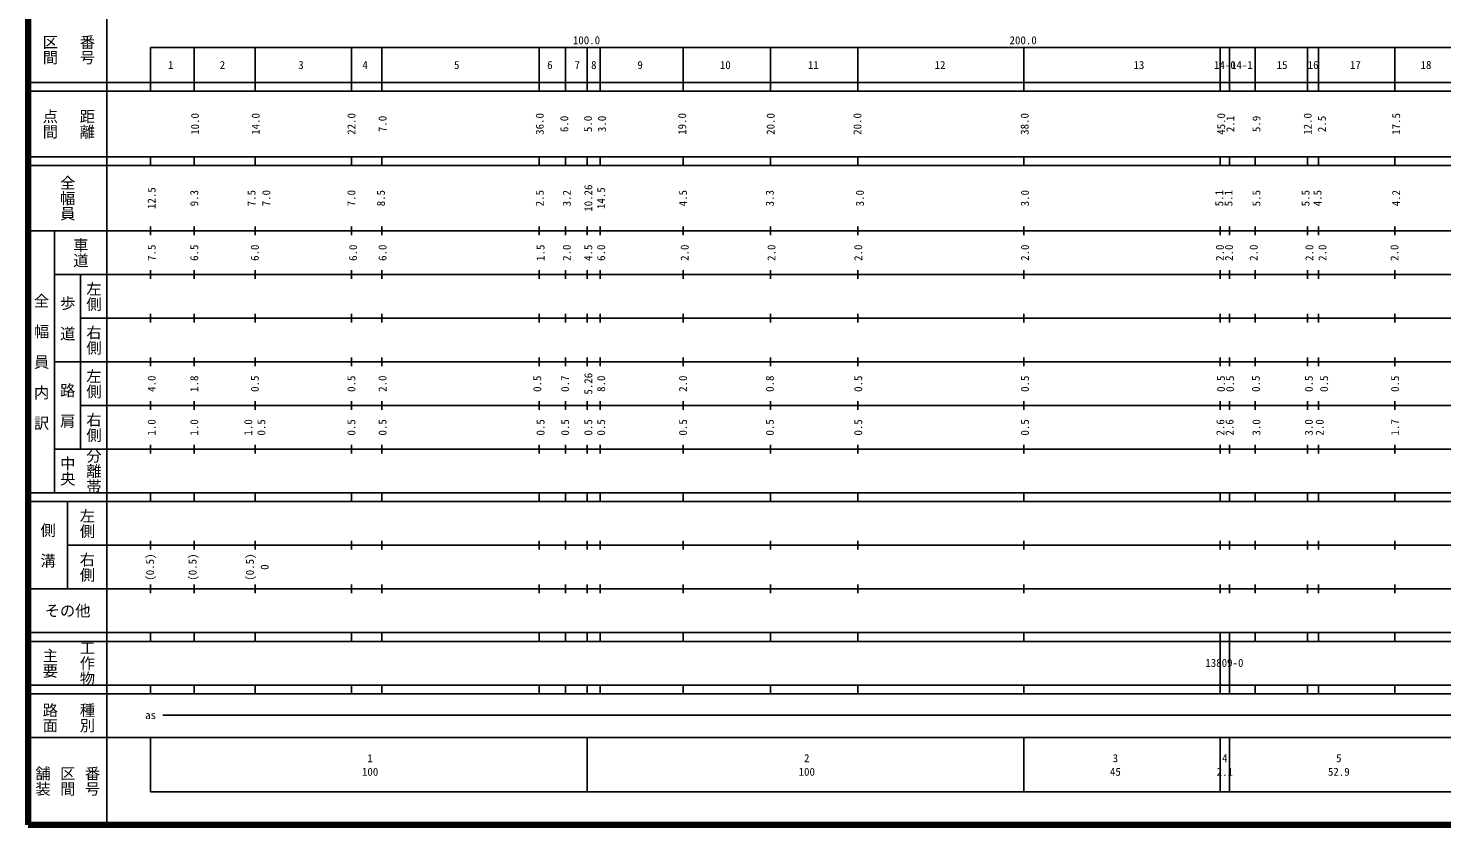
# Model space of a CAD drawing. Units: millimetres on the paper. Extents: x 40 to 680, y 20 to 380.
# Drawn here: x 40 to 363.7, y 20 to 202.4 of the extents above; entities that cross this region are included whole.
import ezdxf
from ezdxf.enums import TextEntityAlignment as Align

# ---------------------------------------------------------------- set-up
doc = ezdxf.new("R2010")
doc.units = ezdxf.units.MM
doc.layers.add('M-TTL', color=2, linetype='Continuous', lineweight=140)
doc.layers.add('M-TTL-BAND', color=7, linetype='Continuous', lineweight=25)
doc.styles.add('@ＭＳ ゴシック', font='')
doc.styles.add('ＭＳ ゴシック', font='')
doc.styles.get('@ＭＳ ゴシック').set_extended_font_data('@MS Gothic')
doc.styles.get('ＭＳ ゴシック').set_extended_font_data('MS Gothic')

msp = doc.modelspace()

# ---------------------------------------------------------------- linework, layer by layer
at = {"layer": 'M-TTL'}
for p, q in [((40, 380), (40, 20)), ((40, 20), (680, 20))]:
    msp.add_line(p, q, dxfattribs=at)
at = {"layer": 'M-TTL-BAND'}
for p, q in [((58, 370), (58, 20)), ((68, 198), (68, 188)), ((68, 198), (579, 198)), ((68, 198), (68, 188)), ((78, 198), (78, 188)), ((92, 198), (92, 188)), ((114, 198), (114, 188)), ((121, 198), (121, 188)), ((157, 198), (157, 188)), ((163, 198), (163, 188)), ((168, 198), (168, 188)), ((168, 198), (168, 188)), ((171, 198), (171, 188)), ((190, 198), (190, 188)), ((210, 198), (210, 188)), ((230, 198), (230, 188)), ((268, 198), (268, 188)), ((268, 198), (268, 188)), ((313, 198), (313, 188)), ((315.1, 198), (315.1, 188)), ((321, 198), (321, 188)), ((333, 198), (333, 188)), ((335.5, 198), (335.5, 188)), ((353, 198), (353, 188)), ((40, 190), (579, 190)), ((40, 188), (579, 188)), ((40, 173), (579, 173)), ((68, 173), (68, 171)), ((68, 171), (68, 173)), ((78, 173), (78, 171)), ((92, 173), (92, 171)), ((114, 173), (114, 171)), ((121, 173), (121, 171)), ((157, 173), (157, 171)), ((163, 173), (163, 171)), ((168, 173), (168, 171)), ((168, 171), (168, 173)), ((171, 173), (171, 171)), ((190, 173), (190, 171)), ((210, 173), (210, 171)), ((230, 173), (230, 171)), ((268, 173), (268, 171)), ((268, 171), (268, 173)), ((313, 173), (313, 171)), ((315.1, 173), (315.1, 171)), ((321, 173), (321, 171)), ((333, 173), (333, 171)), ((335.5, 173), (335.5, 171)), ((353, 173), (353, 171)), ((40, 171), (579, 171)), ((40, 156), (579, 156)), ((46, 96), (46, 156)), ((68, 157), (68, 155)), ((68, 155), (68, 157)), ((78, 157), (78, 155)), ((92, 157), (92, 155)), ((114, 157), (114, 155)), ((121, 157), (121, 155)), ((157, 157), (157, 155)), ((163, 157), (163, 155)), ((168, 157), (168, 155)), ((168, 155), (168, 157)), ((171, 157), (171, 155)), ((190, 157), (190, 155)), ((210, 157), (210, 155)), ((230, 157), (230, 155)), ((268, 157), (268, 155)), ((268, 155), (268, 157)), ((313, 157), (313, 155)), ((315.1, 157), (315.1, 155)), ((321, 157), (321, 155)), ((333, 157), (333, 155)), ((335.5, 157), (335.5, 155)), ((353, 157), (353, 155)), ((46, 146), (579, 146)), ((52, 146), (52, 106)), ((68, 147), (68, 145)), ((68, 145), (68, 147)), ((78, 147), (78, 145)), ((92, 147), (92, 145)), ((114, 147), (114, 145)), ((121, 147), (121, 145)), ((157, 147), (157, 145)), ((163, 147), (163, 145)), ((168, 147), (168, 145)), ((168, 145), (168, 147)), ((171, 147), (171, 145)), ((190, 147), (190, 145)), ((210, 147), (210, 145)), ((230, 147), (230, 145)), ((268, 147), (268, 145)), ((268, 145), (268, 147)), ((313, 147), (313, 145)), ((315.1, 147), (315.1, 145)), ((321, 147), (321, 145)), ((333, 147), (333, 145)), ((335.5, 147), (335.5, 145)), ((353, 147), (353, 145)), ((52, 136), (579, 136)), ((68, 137), (68, 135)), ((68, 135), (68, 137)), ((78, 137), (78, 135)), ((92, 137), (92, 135)), ((114, 137), (114, 135)), ((121, 137), (121, 135)), ((157, 137), (157, 135)), ((163, 137), (163, 135)), ((168, 137), (168, 135)), ((168, 135), (168, 137)), ((171, 137), (171, 135)), ((190, 137), (190, 135)), ((210, 137), (210, 135)), ((230, 137), (230, 135)), ((268, 137), (268, 135)), ((268, 135), (268, 137)), ((313, 137), (313, 135)), ((315.1, 137), (315.1, 135)), ((321, 137), (321, 135)), ((333, 137), (333, 135)), ((335.5, 137), (335.5, 135)), ((353, 137), (353, 135)), ((68, 127), (68, 125)), ((68, 125), (68, 127)), ((78, 127), (78, 125)), ((92, 127), (92, 125)), ((114, 127), (114, 125)), ((121, 127), (121, 125)), ((157, 127), (157, 125)), ((163, 127), (163, 125)), ((168, 127), (168, 125)), ((168, 125), (168, 127)), ((171, 127), (171, 125)), ((190, 127), (190, 125)), ((210, 127), (210, 125)), ((230, 127), (230, 125)), ((268, 127), (268, 125)), ((268, 125), (268, 127)), ((313, 127), (313, 125)), ((315.1, 127), (315.1, 125)), ((321, 127), (321, 125)), ((333, 127), (333, 125)), ((335.5, 127), (335.5, 125)), ((353, 127), (353, 125)), ((46, 126), (579, 126)), ((68, 117), (68, 115)), ((68, 115), (68, 117)), ((78, 117), (78, 115)), ((92, 117), (92, 115)), ((114, 117), (114, 115)), ((121, 117), (121, 115)), ((157, 117), (157, 115)), ((163, 117), (163, 115)), ((168, 117), (168, 115)), ((168, 115), (168, 117)), ((171, 117), (171, 115)), ((190, 117), (190, 115)), ((210, 117), (210, 115)), ((230, 117), (230, 115)), ((268, 117), (268, 115)), ((268, 115), (268, 117)), ((313, 117), (313, 115)), ((315.1, 117), (315.1, 115)), ((321, 117), (321, 115)), ((333, 117), (333, 115)), ((335.5, 117), (335.5, 115)), ((353, 117), (353, 115)), ((52, 116), (579, 116)), ((68, 107), (68, 105)), ((68, 105), (68, 107)), ((78, 107), (78, 105)), ((92, 107), (92, 105)), ((114, 107), (114, 105)), ((121, 107), (121, 105)), ((157, 107), (157, 105)), ((163, 107), (163, 105)), ((168, 107), (168, 105)), ((168, 105), (168, 107)), ((171, 107), (171, 105)), ((190, 107), (190, 105)), ((210, 107), (210, 105)), ((230, 107), (230, 105)), ((268, 107), (268, 105)), ((268, 105), (268, 107)), ((313, 107), (313, 105)), ((315.1, 107), (315.1, 105)), ((321, 107), (321, 105)), ((333, 107), (333, 105)), ((335.5, 107), (335.5, 105)), ((353, 107), (353, 105)), ((46, 106), (579, 106)), ((40, 96), (579, 96)), ((40, 94), (579, 94)), ((49, 94), (49, 74)), ((68, 96), (68, 94)), ((68, 94), (68, 96)), ((78, 96), (78, 94)), ((92, 96), (92, 94)), ((114, 96), (114, 94)), ((121, 96), (121, 94)), ((157, 96), (157, 94)), ((163, 96), (163, 94)), ((168, 96), (168, 94)), ((168, 94), (168, 96)), ((171, 96), (171, 94)), ((190, 96), (190, 94)), ((210, 96), (210, 94)), ((230, 96), (230, 94)), ((268, 96), (268, 94)), ((268, 94), (268, 96)), ((313, 96), (313, 94)), ((315.1, 96), (315.1, 94)), ((321, 96), (321, 94)), ((333, 96), (333, 94)), ((335.5, 96), (335.5, 94)), ((353, 96), (353, 94)), ((68, 85), (68, 83)), ((68, 83), (68, 85)), ((78, 85), (78, 83)), ((92, 85), (92, 83)), ((114, 85), (114, 83)), ((121, 85), (121, 83)), ((157, 85), (157, 83)), ((163, 85), (163, 83)), ((168, 85), (168, 83)), ((168, 83), (168, 85)), ((171, 85), (171, 83)), ((190, 85), (190, 83)), ((210, 85), (210, 83)), ((230, 85), (230, 83)), ((268, 85), (268, 83)), ((268, 83), (268, 85)), ((313, 85), (313, 83)), ((315.1, 85), (315.1, 83)), ((321, 85), (321, 83)), ((333, 85), (333, 83)), ((335.5, 85), (335.5, 83)), ((353, 85), (353, 83)), ((49, 84), (579, 84)), ((68, 75), (68, 73)), ((68, 73), (68, 75)), ((78, 75), (78, 73)), ((92, 75), (92, 73)), ((114, 75), (114, 73)), ((121, 75), (121, 73)), ((157, 75), (157, 73)), ((163, 75), (163, 73)), ((168, 75), (168, 73)), ((168, 73), (168, 75)), ((171, 75), (171, 73)), ((190, 75), (190, 73)), ((210, 75), (210, 73)), ((230, 75), (230, 73)), ((268, 75), (268, 73)), ((268, 73), (268, 75)), ((313, 75), (313, 73)), ((315.1, 75), (315.1, 73)), ((321, 75), (321, 73)), ((333, 75), (333, 73)), ((335.5, 75), (335.5, 73)), ((353, 75), (353, 73)), ((40, 74), (579, 74)), ((40, 64), (579, 64)), ((40, 62), (579, 62)), ((68, 64), (68, 62)), ((68, 62), (68, 64)), ((78, 64), (78, 62)), ((92, 64), (92, 62)), ((114, 64), (114, 62)), ((121, 64), (121, 62)), ((157, 64), (157, 62)), ((163, 64), (163, 62)), ((168, 64), (168, 62)), ((168, 62), (168, 64)), ((171, 64), (171, 62)), ((190, 64), (190, 62)), ((210, 64), (210, 62)), ((230, 64), (230, 62)), ((268, 64), (268, 62)), ((268, 62), (268, 64)), ((313, 64), (313, 62)), ((313, 62), (313, 52)), ((315.1, 64), (315.1, 62)), ((315.1, 62), (315.1, 52)), ((321, 64), (321, 62)), ((333, 64), (333, 62)), ((335.5, 64), (335.5, 62)), ((353, 64), (353, 62)), ((40, 52), (579, 52)), ((68, 52), (68, 50)), ((68, 50), (68, 52)), ((78, 52), (78, 50)), ((92, 52), (92, 50)), ((114, 52), (114, 50)), ((121, 52), (121, 50)), ((157, 52), (157, 50)), ((163, 52), (163, 50)), ((168, 52), (168, 50)), ((168, 50), (168, 52)), ((171, 52), (171, 50)), ((190, 52), (190, 50)), ((210, 52), (210, 50)), ((230, 52), (230, 50)), ((268, 52), (268, 50)), ((268, 50), (268, 52)), ((313, 52), (313, 50)), ((315.1, 52), (315.1, 50)), ((321, 52), (321, 50)), ((333, 52), (333, 50)), ((335.5, 52), (335.5, 50)), ((353, 52), (353, 50)), ((40, 50), (579, 50)), ((70.805, 45.118), (527.668, 45.118)), ((40, 40), (579, 40)), ((68, 40), (68, 27.5)), ((168, 40), (168, 27.5)), ((268, 40), (268, 27.5)), ((313, 40), (313, 27.5)), ((315.1, 40), (315.1, 27.5)), ((68, 27.5), (579, 27.5))]:
    msp.add_line(p, q, dxfattribs=at)

# ---------------------------------------------------------------- texts
for s, height, rotation, style, p in [('番号', 2.566, 270, '@ＭＳ ゴシック', (53.5, 197.5)), ('区間', 2.566, 270, '@ＭＳ ゴシック', (45, 197.5)), ('点間', 2.566, 270, '@ＭＳ ゴシック', (45, 180.5)), ('距離', 2.566, 270, '@ＭＳ ゴシック', (53.5, 180.5)), ('10.0', 1.833, 90, 'ＭＳ ゴシック', (78.189, 180.5)), ('14.0', 1.833, 90, 'ＭＳ ゴシック', (92.065, 180.5)), ('22.0', 1.833, 90, 'ＭＳ ゴシック', (114.003, 180.5)), ('7.0', 1.833, 90, 'ＭＳ ゴシック', (121.128, 180.5)), ('36.0', 1.833, 90, 'ＭＳ ゴシック', (157.129, 180.5)), ('6.0', 1.833, 90, 'ＭＳ ゴシック', (162.755, 180.5)), ('5.0', 1.833, 90, 'ＭＳ ゴシック', (168.189, 180.5)), ('3.0', 1.833, 90, 'ＭＳ ゴシック', (171.38, 180.5)), ('19.0', 1.833, 90, 'ＭＳ ゴシック', (189.756, 180.5)), ('20.0', 1.833, 90, 'ＭＳ ゴシック', (210.006, 180.5)), ('20.0', 1.833, 90, 'ＭＳ ゴシック', (229.882, 180.5)), ('38.0', 1.833, 90, 'ＭＳ ゴシック', (268.189, 180.5)), ('45.0', 1.833, 90, 'ＭＳ ゴシック', (313.189, 180.5)), ('2.1', 1.833, 90, 'ＭＳ ゴシック', (315.289, 180.5)), ('5.9', 1.833, 90, 'ＭＳ ゴシック', (321.26, 180.5)), ('12.0', 1.833, 90, 'ＭＳ ゴシック', (333.011, 180.5)), ('2.5', 1.833, 90, 'ＭＳ ゴシック', (336.261, 180.5)), ('17.5', 1.833, 90, 'ＭＳ ゴシック', (353.262, 180.5)), ('全幅員', 2.566, 270, '@ＭＳ ゴシック', (49, 163.5)), ('12.5', 1.833, 90, 'ＭＳ ゴシック', (68.251, 163.5)), ('9.3', 1.833, 90, 'ＭＳ ゴシック', (78.002, 163.5)), ('7.5', 1.833, 90, 'ＭＳ ゴシック', (91.127, 163.5)), ('7.0', 1.833, 90, 'ＭＳ ゴシック', (94.502, 163.5)), ('7.0', 1.833, 90, 'ＭＳ ゴシック', (114.003, 163.5)), ('8.5', 1.833, 90, 'ＭＳ ゴシック', (120.753, 163.5)), ('2.5', 1.833, 90, 'ＭＳ ゴシック', (157.129, 163.5)), ('3.2', 1.833, 90, 'ＭＳ ゴシック', (163.317, 163.5)), ('10.26', 1.833, 90, 'ＭＳ ゴシック', (168.251, 163.5)), ('14.5', 1.833, 90, 'ＭＳ ゴシック', (171.192, 163.5)), ('4.5', 1.833, 90, 'ＭＳ ゴシック', (189.943, 163.5)), ('3.3', 1.833, 90, 'ＭＳ ゴシック', (209.819, 163.5)), ('3.0', 1.833, 90, 'ＭＳ ゴシック', (230.445, 163.5)), ('3.0', 1.833, 90, 'ＭＳ ゴシック', (268.251, 163.5)), ('5.1', 1.833, 90, 'ＭＳ ゴシック', (312.76, 163.5)), ('5.1', 1.833, 90, 'ＭＳ ゴシック', (314.86, 163.5)), ('5.5', 1.833, 90, 'ＭＳ ゴシック', (321.26, 163.5)), ('5.5', 1.833, 90, 'ＭＳ ゴシック', (332.511, 163.5)), ('4.5', 1.833, 90, 'ＭＳ ゴシック', (335.261, 163.5)), ('4.2', 1.833, 90, 'ＭＳ ゴシック', (353.262, 163.5)), ('車道', 2.566, 270, '@ＭＳ ゴシック', (52, 151)), ('7.5', 1.833, 90, 'ＭＳ ゴシック', (68.251, 151)), ('6.5', 1.833, 90, 'ＭＳ ゴシック', (78.002, 151)), ('6.0', 1.833, 90, 'ＭＳ ゴシック', (91.877, 151)), ('6.0', 1.833, 90, 'ＭＳ ゴシック', (114.378, 151)), ('6.0', 1.833, 90, 'ＭＳ ゴシック', (121.128, 151)), ('1.5', 1.833, 90, 'ＭＳ ゴシック', (157.317, 151)), ('2.0', 1.833, 90, 'ＭＳ ゴシック', (163.317, 151)), ('4.5', 1.833, 90, 'ＭＳ ゴシック', (168.251, 151)), ('6.0', 1.833, 90, 'ＭＳ ゴシック', (171.192, 151)), ('2.0', 1.833, 90, 'ＭＳ ゴシック', (190.318, 151)), ('2.0', 1.833, 90, 'ＭＳ ゴシック', (210.194, 151)), ('2.0', 1.833, 90, 'ＭＳ ゴシック', (230.07, 151)), ('2.0', 1.833, 90, 'ＭＳ ゴシック', (268.251, 151)), ('2.0', 1.833, 90, 'ＭＳ ゴシック', (312.885, 151)), ('2.0', 1.833, 90, 'ＭＳ ゴシック', (314.985, 151)), ('2.0', 1.833, 90, 'ＭＳ ゴシック', (320.635, 151)), ('2.0', 1.833, 90, 'ＭＳ ゴシック', (333.386, 151)), ('2.0', 1.833, 90, 'ＭＳ ゴシック', (336.386, 151)), ('2.0', 1.833, 90, 'ＭＳ ゴシック', (352.887, 151)), ('左側', 2.566, 270, '@ＭＳ ゴシック', (55, 141)), ('全\u3000幅\u3000員\u3000内\u3000訳', 2.566, 270, '@ＭＳ ゴシック', (43, 126)), ('歩\u3000道', 2.566, 270, '@ＭＳ ゴシック', (49, 136)), ('右側', 2.566, 270, '@ＭＳ ゴシック', (55, 131)), ('左側', 2.566, 270, '@ＭＳ ゴシック', (55, 121)), ('5.26', 1.833, 90, 'ＭＳ ゴシック', (168.251, 121)), ('路\u3000肩', 2.566, 270, '@ＭＳ ゴシック', (49, 116)), ('4.0', 1.833, 90, 'ＭＳ ゴシック', (68.251, 121)), ('1.8', 1.833, 90, 'ＭＳ ゴシック', (78.002, 121)), ('0.5', 1.833, 90, 'ＭＳ ゴシック', (91.877, 121)), ('0.5', 1.833, 90, 'ＭＳ ゴシック', (114.003, 121)), ('2.0', 1.833, 90, 'ＭＳ ゴシック', (121.128, 121)), ('0.5', 1.833, 90, 'ＭＳ ゴシック', (156.567, 121)), ('0.7', 1.833, 90, 'ＭＳ ゴシック', (162.942, 121)), ('8.0', 1.833, 90, 'ＭＳ ゴシック', (171.192, 121)), ('2.0', 1.833, 90, 'ＭＳ ゴシック', (189.943, 121)), ('0.8', 1.833, 90, 'ＭＳ ゴシック', (209.819, 121)), ('0.5', 1.833, 90, 'ＭＳ ゴシック', (230.07, 121)), ('0.5', 1.833, 90, 'ＭＳ ゴシック', (268.251, 121)), ('0.5', 1.833, 90, 'ＭＳ ゴシック', (313.135, 121)), ('0.5', 1.833, 90, 'ＭＳ ゴシック', (315.235, 121)), ('0.5', 1.833, 90, 'ＭＳ ゴシック', (321.135, 121)), ('0.5', 1.833, 90, 'ＭＳ ゴシック', (333.261, 121)), ('0.5', 1.833, 90, 'ＭＳ ゴシック', (336.761, 121)), ('0.5', 1.833, 90, 'ＭＳ ゴシック', (353.012, 121)), ('右側', 2.566, 270, '@ＭＳ ゴシック', (55, 111)), ('1.0', 1.833, 90, 'ＭＳ ゴシック', (68.251, 111)), ('1.0', 1.833, 90, 'ＭＳ ゴシック', (78.002, 111)), ('1.0', 1.833, 90, 'ＭＳ ゴシック', (90.377, 111)), ('0.5', 1.833, 90, 'ＭＳ ゴシック', (93.377, 111)), ('0.5', 1.833, 90, 'ＭＳ ゴシック', (114.003, 111)), ('0.5', 1.833, 90, 'ＭＳ ゴシック', (121.128, 111)), ('0.5', 1.833, 90, 'ＭＳ ゴシック', (157.317, 111)), ('0.5', 1.833, 90, 'ＭＳ ゴシック', (162.942, 111)), ('0.5', 1.833, 90, 'ＭＳ ゴシック', (168.251, 111)), ('0.5', 1.833, 90, 'ＭＳ ゴシック', (171.192, 111)), ('0.5', 1.833, 90, 'ＭＳ ゴシック', (189.943, 111)), ('0.5', 1.833, 90, 'ＭＳ ゴシック', (209.819, 111)), ('0.5', 1.833, 90, 'ＭＳ ゴシック', (230.07, 111)), ('0.5', 1.833, 90, 'ＭＳ ゴシック', (268.251, 111)), ('2.6', 1.833, 90, 'ＭＳ ゴシック', (313.01, 111)), ('2.6', 1.833, 90, 'ＭＳ ゴシック', (315.11, 111)), ('3.0', 1.833, 90, 'ＭＳ ゴシック', (321.26, 111)), ('3.0', 1.833, 90, 'ＭＳ ゴシック', (333.261, 111)), ('2.0', 1.833, 90, 'ＭＳ ゴシック', (335.761, 111)), ('1.7', 1.833, 90, 'ＭＳ ゴシック', (353.012, 111)), ('中央', 2.566, 270, '@ＭＳ ゴシック', (49, 101)), ('分離帯', 2.566, 270, '@ＭＳ ゴシック', (55, 101)), ('左側', 2.566, 270, '@ＭＳ ゴシック', (53.5, 89)), ('側\u3000溝', 2.566, 270, '@ＭＳ ゴシック', (44.5, 84)), ('右側', 2.566, 270, '@ＭＳ ゴシック', (53.5, 79)), ('(0.5)', 1.833, 90, 'ＭＳ ゴシック', (67.876, 79)), ('(0.5)', 1.833, 90, 'ＭＳ ゴシック', (77.627, 79)), ('(0.5)', 1.833, 90, 'ＭＳ ゴシック', (90.752, 79)), ('0', 1.833, 90, 'ＭＳ ゴシック', (94.127, 79)), ('工作物', 2.566, 270, '@ＭＳ ゴシック', (53.5, 57)), ('主要', 2.566, 270, '@ＭＳ ゴシック', (45, 57)), ('路面', 2.566, 270, '@ＭＳ ゴシック', (45, 44.5)), ('種別', 2.566, 270, '@ＭＳ ゴシック', (53.5, 44.5)), ('舗装', 2.566, 270, '@ＭＳ ゴシック', (43.333, 30)), ('区間', 2.566, 270, '@ＭＳ ゴシック', (49, 30)), ('番号', 2.566, 270, '@ＭＳ ゴシック', (54.667, 30))]:
    msp.add_text(s, height=height, rotation=rotation, dxfattribs=dict(at, style=style)).set_placement(p, align=Align.MIDDLE_CENTER)
at = {"layer": 'M-TTL-BAND', "style": 'ＭＳ ゴシック'}
for s, p in [('100.0', (167.844, 198.195)), ('200.0', (267.844, 198.195))]:
    msp.add_text(s, height=1.833, dxfattribs=at).set_placement(p, align=Align.BOTTOM_CENTER)
for s, height, p in [('1', 1.833, (72.629, 194)), ('2', 1.833, (84.463, 194)), ('3', 1.833, (102.464, 194)), ('4', 1.833, (117.131, 194)), ('5', 1.833, (138.132, 194)), ('6', 1.833, (159.466, 194)), ('7', 1.833, (165.727, 194)), ('8', 1.833, (169.528, 194)), ('9', 1.833, (180.133, 194)), ('10', 1.833, (199.634, 194)), ('11', 1.833, (219.801, 194)), ('12', 1.833, (248.809, 194)), ('13', 1.833, (294.359, 194)), ('14-0', 1.833, (314.05, 194)), ('14-1', 1.833, (317.951, 194)), ('15', 1.833, (327.144, 194)), ('16', 1.833, (334.26, 194)), ('17', 1.833, (343.932, 194)), ('18', 1.833, (360.107, 194)), ('その他', 2.566, (49, 69)), ('13809-0', 1.833, (313.934, 57.072)), ('as', 1.833, (68.006, 45.118)), ('1', 1.833, (118.288, 35.238)), ('2', 1.833, (218.288, 35.238)), ('3', 1.833, (288.978, 35.238)), ('4', 1.833, (314.03, 35.238)), ('5', 1.833, (340.14, 35.238)), ('100', 1.833, (118.288, 32.131)), ('100', 1.833, (218.288, 32.131)), ('45', 1.833, (288.978, 32.131)), ('2.1', 1.833, (314.03, 32.131)), ('52.9', 1.833, (340.14, 32.131))]:
    msp.add_text(s, height=height, dxfattribs=at).set_placement(p, align=Align.MIDDLE_CENTER)

doc.saveas('drawing.dxf')
